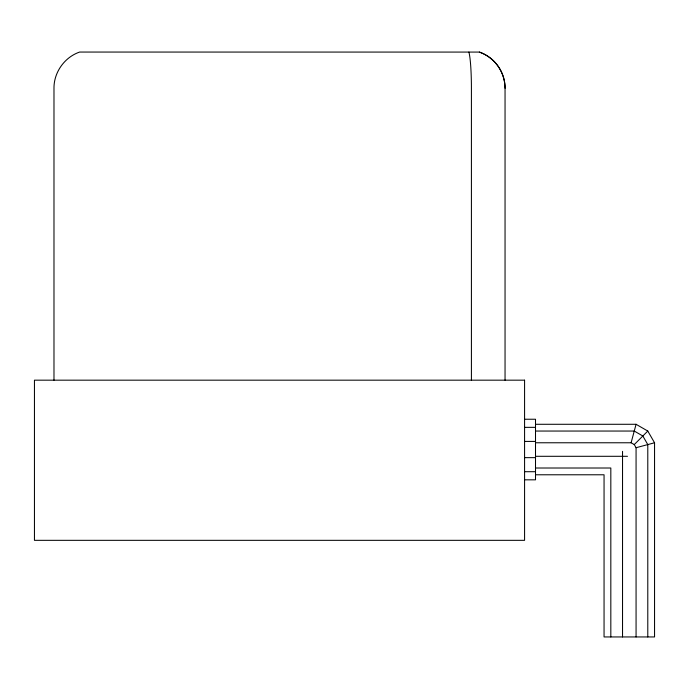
<?xml version="1.0" encoding="UTF-8"?>
<svg xmlns="http://www.w3.org/2000/svg" width="689" height="689" viewBox="0 0 689 689"><rect width="100%" height="100%" fill="white"/><g stroke="black" fill="none" stroke-linecap="round" stroke-linejoin="round"><path stroke-width="1.03" d="M535.508 442.769L631.115 442.769L636.068 424.286L647.789 431.047L654.55 442.769L654.55 636.946L604.055 636.946L604.055 474.781L535.508 474.781M636.068 636.946L636.068 447.721L634.259 444.577L647.789 431.047M636.068 447.721L654.55 442.769M505.08 88.27A38.395 38.214 90 0 0 479.363 52.08L79.648 52.054C64.577 57.161 53.811 72.354 53.983 88.27L53.983 380.173M524.579 419.239L535.508 419.239L535.508 479.828L524.579 479.828M535.508 424.286L636.068 424.286M524.579 427.352L535.508 427.352M535.508 431.047L634.259 431.047L642.837 435.999L647.789 444.577L647.789 636.946M524.579 441.416L535.508 441.416M535.508 456.299L627.49 456.299M524.579 457.651L535.508 457.651M535.508 468.012L610.824 468.012L610.824 636.946M524.579 471.707L535.508 471.707M631.115 442.769L634.259 444.577M622.537 451.347L622.537 636.946M505.046 380.173L505.046 88.27A38.377 38.36 -90 0 0 479.372 52.063M471.414 380.173L471.414 88.27A38.395 3.764 90 0 0 468.89 52.08M524.579 380.173L34.45 380.173L34.45 540.331L524.579 540.331L524.579 380.173"/></g></svg>
